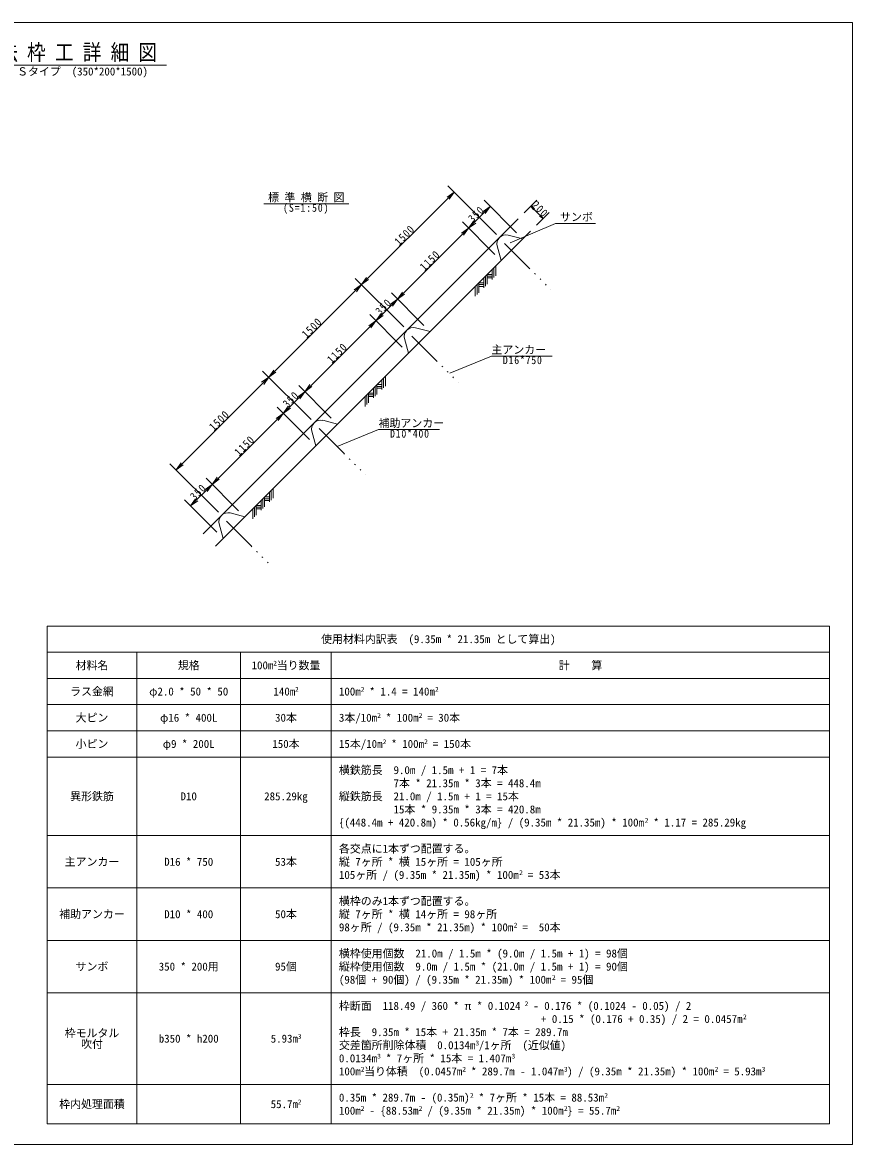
# Model space of a CAD drawing. Units: millimetres on the paper, scale 1:50. Extents: x 20 to 400, y 20 to 277.
# Drawn here: x 210 to 400, y 20 to 277 of the extents above; entities that cross this region are included whole.
import ezdxf
from ezdxf.enums import TextEntityAlignment as Align

# ---------------------------------------------------------------- set-up
doc = ezdxf.new("R2010")
doc.units = ezdxf.units.MM
doc.linetypes.add('DOTTED', pattern=[1.75, 0.25, -1.5])
doc.layers.add('ｻﾝﾎﾞ1500', color=7, linetype='Continuous', lineweight=20)
doc.styles.add('ＭＳ ゴシック', font='')
doc.styles.get('ＭＳ ゴシック').set_extended_font_data('MS Gothic')

# ---------------------------------------------------------------- blocks, each defined once
blk = doc.blocks.new('open_arrow')
at = {"color": 0, "linetype": 'Continuous', "lineweight": -2}
blk.add_lwpolyline([(7.5, 1.25), (0, 0), (7.5, -1.25)], dxfattribs=at)

msp = doc.modelspace()

# ---------------------------------------------------------------- linework, layer by layer
at = {"layer": 'ｻﾝﾎﾞ1500'}
for p, q in [((400, 277), (20, 277)), ((400, 20), (400, 277)), ((242.986, 267.225), (177.014, 267.225)), ((318.501, 228.467), (307.39, 239.578)), ((287.591, 216.951), (308.804, 238.164)), ((284.674, 235.469), (265.234, 235.469)), ((312.119, 229.899), (317.069, 234.849)), ((323.097, 228.82), (315.654, 236.263)), ((324.865, 233.417), (327.767, 236.319)), ((329.182, 232.077), (326.353, 234.905)), ((251.326, 159.877), (323.45, 232.002)), ((318.147, 223.871), (310.705, 231.313)), ((327.693, 230.588), (330.596, 233.491)), ((254.154, 157.049), (326.279, 229.174)), ((295.855, 213.635), (312.119, 229.899)), ((321.634, 226.527), (331.998, 230.975)), ((341.196, 230.975), (331.998, 230.975)), ((320.331, 226.397), (325.987, 220.74)), ((321.159, 228.297), (324.511, 227.406)), ((318.67, 225.808), (319.561, 222.456)), ((318.32, 221.215), (318.32, 218.967)), ((315.584, 218.479), (315.584, 216.23)), ((315.987, 218.882), (315.987, 216.633)), ((316.39, 219.285), (316.39, 217.036)), ((316.39, 219.285), (317.514, 219.285)), ((316.39, 218.882), (317.514, 218.882)), ((316.39, 218.479), (317.514, 218.479)), ((317.514, 220.409), (317.514, 218.161)), ((317.917, 220.812), (317.917, 218.564)), ((266.377, 195.737), (287.591, 216.951)), ((297.288, 207.254), (286.176, 218.365)), ((313.654, 216.548), (313.654, 214.3)), ((314.057, 216.952), (314.057, 214.703)), ((314.46, 217.355), (314.46, 215.106)), ((314.46, 217.355), (315.584, 217.355)), ((314.46, 216.952), (315.584, 216.952)), ((314.46, 216.548), (315.584, 216.548)), ((290.906, 208.686), (295.855, 213.635)), ((301.884, 207.607), (294.441, 215.05)), ((274.642, 192.422), (290.906, 208.686)), ((296.934, 202.657), (289.491, 210.1)), ((299.946, 207.084), (303.298, 206.193)), ((297.457, 204.595), (298.348, 201.243)), ((299.117, 205.184), (304.774, 199.527)), ((317.347, 200.582), (307.833, 196.708)), ((317.347, 200.582), (331.252, 200.582)), ((245.164, 174.524), (266.377, 195.737)), ((276.074, 186.04), (264.963, 197.152)), ((292.674, 195.569), (292.674, 193.32)), ((293.077, 195.972), (293.077, 193.723)), ((280.671, 186.394), (273.228, 193.836)), ((290.34, 193.235), (290.34, 190.987)), ((290.743, 193.638), (290.743, 191.39)), ((291.146, 194.041), (291.146, 191.793)), ((291.146, 194.041), (292.271, 194.041)), ((291.146, 193.638), (292.271, 193.638)), ((291.146, 193.235), (292.271, 193.235)), ((292.271, 195.166), (292.271, 192.917)), ((269.692, 187.472), (274.642, 192.422)), ((288.41, 191.305), (288.41, 189.056)), ((288.813, 191.708), (288.813, 189.459)), ((289.216, 192.111), (289.216, 189.862)), ((289.216, 192.111), (290.34, 192.111)), ((289.216, 191.708), (290.34, 191.708)), ((289.216, 191.305), (290.34, 191.305)), ((275.721, 181.444), (268.278, 188.887)), ((253.429, 171.209), (269.692, 187.472)), ((278.733, 185.871), (282.085, 184.98)), ((276.244, 183.382), (277.135, 180.03)), ((277.904, 183.971), (283.561, 178.314)), ((291.52, 183.742), (282.006, 179.869)), ((291.52, 183.742), (305.425, 183.742)), ((254.861, 164.827), (243.75, 175.938)), ((259.457, 165.181), (252.015, 172.623)), ((248.479, 166.259), (253.429, 171.209)), ((266.963, 169.858), (266.963, 167.61)), ((267.366, 170.261), (267.366, 168.013)), ((254.508, 160.231), (247.065, 167.673)), ((264.63, 167.525), (264.63, 165.276)), ((265.033, 167.928), (265.033, 165.679)), ((265.436, 168.331), (265.436, 166.082)), ((265.436, 168.331), (266.56, 168.331)), ((265.436, 167.928), (266.56, 167.928)), ((265.436, 167.525), (266.56, 167.525)), ((266.56, 169.455), (266.56, 167.207)), ((257.52, 164.657), (260.872, 163.767)), ((262.699, 165.594), (262.699, 163.346)), ((263.102, 165.997), (263.102, 163.749)), ((263.505, 166.4), (263.505, 164.152)), ((263.505, 166.4), (264.63, 166.4)), ((263.505, 165.997), (264.63, 165.997)), ((263.505, 165.594), (264.63, 165.594)), ((255.031, 162.168), (255.922, 158.817)), ((256.691, 162.757), (262.348, 157.1)), ((215.656, 138.761), (215.656, 24.761)), ((215.656, 138.761), (394.756, 138.761)), ((394.756, 138.761), (394.756, 24.761)), ((215.656, 132.761), (394.756, 132.761)), ((236.176, 132.761), (236.176, 24.761)), ((259.936, 132.761), (259.936, 24.761)), ((280.696, 132.761), (280.696, 24.761)), ((215.656, 126.761), (394.756, 126.761)), ((215.656, 120.761), (394.756, 120.761)), ((215.656, 114.761), (394.756, 114.761)), ((215.656, 108.761), (394.756, 108.761)), ((215.656, 90.761), (394.756, 90.761)), ((215.656, 78.761), (394.756, 78.761)), ((215.656, 66.761), (394.756, 66.761)), ((215.656, 54.761), (394.756, 54.761)), ((215.656, 33.761), (394.756, 33.761)), ((215.656, 24.761), (394.756, 24.761)), ((400, 20), (20, 20))]:
    msp.add_line(p, q, dxfattribs=at)
at = {"layer": 'ｻﾝﾎﾞ1500', "linetype": 'DOTTED'}
for p, q in [((325.987, 220.74), (330.937, 215.79)), ((304.774, 199.527), (309.724, 194.577)), ((283.561, 178.314), (288.511, 173.364)), ((262.348, 157.1), (267.298, 152.151))]:
    msp.add_line(p, q, dxfattribs=at)
at = {"layer": 'ｻﾝﾎﾞ1500'}
for centre in [(320.657, 226.311), (299.443, 205.098), (278.23, 183.885), (257.017, 162.671)]:
    msp.add_arc(centre, 2.049, 75.02158, 196.55385, dxfattribs=at)

# ---------------------------------------------------------------- block references
for p, xscale, yscale, rotation in [((308.804, 238.164), 0.263, 0.263, 225), ((317.069, 234.849), 0.263, 0.263, 225), ((326.353, 234.905), 0.132, 0.132, 315), ((312.119, 229.899), 0.263, 0.263, 45), ((329.182, 232.077), 0.132, 0.132, 135), ((312.119, 229.899), 0.263, 0.263, 225), ((287.591, 216.951), 0.263, 0.263, 45), ((287.591, 216.951), 0.263, 0.263, 225), ((295.855, 213.635), 0.263, 0.263, 225), ((295.855, 213.635), 0.263, 0.263, 45), ((290.906, 208.686), 0.263, 0.263, 225), ((290.906, 208.686), 0.263, 0.263, 45), ((266.377, 195.737), 0.263, 0.263, 225), ((266.377, 195.737), 0.263, 0.263, 45), ((274.642, 192.422), 0.263, 0.263, 45), ((274.642, 192.422), 0.263, 0.263, 225), ((269.692, 187.472), 0.263, 0.263, 225), ((269.692, 187.472), 0.263, 0.263, 45), ((245.164, 174.524), 0.263, 0.263, 45), ((253.429, 171.209), 0.263, 0.263, 45), ((253.429, 171.209), 0.263, 0.263, 225), ((248.479, 166.259), 0.263, 0.263, 45)]:
    msp.add_blockref('open_arrow', p, dxfattribs=dict(at, xscale=xscale, yscale=yscale, rotation=rotation))

# ---------------------------------------------------------------- texts
at = {"layer": 'ｻﾝﾎﾞ1500', "style": 'ＭＳ ゴシック', "width": 0.85}
msp.add_text('簡 易 吹 付 法 枠 工 詳 細 図', height=3.666, dxfattribs=at).set_placement((210, 267.225), align=Align.BOTTOM_CENTER)
at = {"layer": 'ｻﾝﾎﾞ1500', "style": 'ＭＳ ゴシック'}
msp.add_text('イージーシェルフ工法\u3000Ｓタイプ\u3000(350*200*1500)', height=1.833, dxfattribs=at).set_placement((210, 266.685), align=Align.TOP_CENTER)
msp.add_text('標 準 横 断 図', height=1.833, dxfattribs=at).set_placement((274.954, 235.469), align=Align.BOTTOM_CENTER)
msp.add_text('サンボ', height=1.833, dxfattribs=at).set_placement((340.557, 230.975), align=Align.BOTTOM_RIGHT)
for s, p in [('主アンカー', (317.347, 200.582)), ('補助アンカー', (291.52, 183.742))]:
    msp.add_text(s, height=1.833, dxfattribs=at).set_placement(p, align=Align.BOTTOM_LEFT)
for s, height, p in [('使用材料内訳表\u3000(9.35m * 21.35m として算出)', 1.833, (305.206, 135.761)), ('材料名', 1.833, (225.916, 129.761)), ('規格', 1.833, (248.056, 129.761)), ('100m', 1.833, (264.941, 129.761)), ('2', 1.1, (267.816, 130.261)), ('当り数量', 1.833, (273.191, 129.761)), ('計\u3000\u3000算', 1.833, (337.726, 129.761)), ('ラス金網', 1.833, (225.916, 123.761)), ('φ2.0 * 50 * 50', 1.833, (248.056, 123.761)), ('140m', 1.833, (269.941, 123.761)), ('2', 1.1, (272.816, 124.261)), ('大ピン', 1.833, (225.916, 117.761)), ('φ16 * 400L', 1.833, (248.056, 117.761)), ('30本', 1.833, (270.316, 117.761)), ('小ピン', 1.833, (225.916, 111.761)), ('φ9 * 200L', 1.833, (248.056, 111.761)), ('150本', 1.833, (270.316, 111.761)), ('異形鉄筋', 1.833, (225.916, 99.761)), ('D10', 1.833, (248.056, 99.761)), ('285.29kg', 1.833, (270.316, 99.761)), ('主アンカー', 1.833, (225.916, 84.761)), ('D16 * 750', 1.833, (248.056, 84.761)), ('53本', 1.833, (270.316, 84.761)), ('補助アンカー', 1.833, (225.916, 72.761)), ('D10 * 400', 1.833, (248.056, 72.761)), ('50本', 1.833, (270.316, 72.761)), ('サンボ', 1.833, (225.916, 60.761)), ('350 * 200用', 1.833, (248.056, 60.761)), ('95個', 1.833, (270.316, 60.761)), ('枠モルタル', 1.833, (225.916, 45.511)), ('吹付', 1.833, (225.916, 43.011)), ('b350 * h200', 1.833, (248.056, 44.261)), ('5.93m', 1.833, (269.941, 44.261)), ('3', 1.1, (273.441, 44.761)), ('枠内処理面積', 1.833, (225.916, 29.261)), ('55.7m', 1.833, (269.941, 29.261)), ('2', 1.1, (273.441, 29.761))]:
    msp.add_text(s, height=height, dxfattribs=at).set_placement(p, align=Align.MIDDLE_CENTER)
for s, height, p in [('100m', 1.833, (282.436, 123.761)), ('2', 1.1, (287.436, 124.261)), (' * 1.4 = 140m', 1.833, (288.186, 123.761)), ('2', 1.1, (304.436, 124.261)), ('3本/10m', 1.833, (282.436, 117.761)), ('2', 1.1, (291.186, 118.261)), (' * 100m', 1.833, (291.936, 117.761)), ('2', 1.1, (300.686, 118.261)), (' = 30本', 1.833, (301.436, 117.761)), ('15本/10m', 1.833, (282.436, 111.761)), ('2', 1.1, (292.436, 112.261)), (' * 100m', 1.833, (293.186, 111.761)), ('2', 1.1, (301.936, 112.261)), (' = 150本', 1.833, (302.686, 111.761)), ('横鉄筋長\u30009.0m / 1.5m + 1 = 7本', 1.833, (282.436, 105.761)), ('\u3000\u3000\u3000\u3000\u30007本 * 21.35m * 3本 = 448.4m', 1.833, (282.436, 102.761)), ('縦鉄筋長\u300021.0m / 1.5m + 1 = 15本', 1.833, (282.436, 99.761)), ('\u3000\u3000\u3000\u3000\u300015本 * 9.35m * 3本 = 420.8m', 1.833, (282.436, 96.761)), ('{(448.4m + 420.8m) * 0.56kg/m} / (9.35m * 21.35m) * 100m', 1.833, (282.436, 93.761)), ('2', 1.1, (352.436, 94.261)), (' * 1.17 = 285.29kg', 1.833, (353.186, 93.761)), ('各交点に1本ずつ配置する。', 1.833, (282.436, 87.761)), ('縦 7ヶ所 * 横 15ヶ所 = 105ヶ所', 1.833, (282.436, 84.761)), ('105ヶ所 / (9.35m * 21.35m) * 100m', 1.833, (282.436, 81.761)), ('2', 1.1, (323.686, 82.261)), (' = 53本', 1.833, (324.436, 81.761)), ('横枠のみ1本ずつ配置する。', 1.833, (282.436, 75.761)), ('縦 7ヶ所 * 横 14ヶ所 = 98ヶ所', 1.833, (282.436, 72.761)), ('98ヶ所 / (9.35m * 21.35m) * 100m', 1.833, (282.436, 69.761)), ('2', 1.1, (322.436, 70.261)), (' =\u300050本', 1.833, (323.186, 69.761)), ('横枠使用個数\u300021.0m / 1.5m * (9.0m / 1.5m + 1) = 98個', 1.833, (282.436, 63.761)), ('縦枠使用個数\u30009.0m / 1.5m * (21.0m / 1.5m + 1) = 90個', 1.833, (282.436, 60.761)), ('(98個 + 90個) / (9.35m * 21.35m) * 100m', 1.833, (282.436, 57.761)), ('2', 1.1, (331.186, 58.261)), (' = 95個', 1.833, (331.936, 57.761)), ('枠断面\u3000118.49 / 360 * π * 0.1024', 1.833, (282.436, 51.761)), ('2', 1.1, (324.936, 52.261)), (' - 0.176 * (0.1024 - 0.05) / 2 ', 1.833, (325.686, 51.761)), ('\u3000\u3000\u3000\u3000  \u3000\u3000\u3000\u3000\u3000\u3000\u3000\u3000\u3000\u3000\u3000\u3000 \u3000+ 0.15 * (0.176 + 0.35) / 2 = 0.0457m', 1.833, (282.436, 48.761)), ('2', 1.1, (374.936, 49.261)), ('枠長\u30009.35m * 15本 + 21.35m * 7本 = 289.7m', 1.833, (282.436, 45.761)), ('交差箇所削除体積\u30000.0134m', 1.833, (282.436, 42.761)), ('3', 1.1, (313.686, 43.261)), ('/1ヶ所\u3000(近似値)', 1.833, (314.436, 42.761)), ('0.0134m', 1.833, (282.436, 39.761)), ('3', 1.1, (291.186, 40.261)), (' * 7ヶ所 * 15本 = 1.407m', 1.833, (291.936, 39.761)), ('3', 1.1, (321.936, 40.261)), ('100m', 1.833, (282.436, 36.761)), ('2', 1.1, (287.436, 37.261)), ('当り体積\u3000(0.0457m', 1.833, (288.186, 36.761)), ('2', 1.1, (310.686, 37.261)), (' * 289.7m - 1.047m', 1.833, (311.436, 36.761)), ('3', 1.1, (333.936, 37.261)), (') / (9.35m * 21.35m) * 100m', 1.833, (334.686, 36.761)), ('2', 1.1, (368.436, 37.261)), (' = 5.93m', 1.833, (369.186, 36.761)), ('3', 1.1, (379.186, 37.261)), ('0.35m * 289.7m - (0.35m)', 1.833, (282.436, 30.761)), ('2', 1.1, (312.436, 31.261)), (' * 7ヶ所 * 15本 = 88.53m', 1.833, (313.186, 30.761)), ('2', 1.1, (343.186, 31.261)), ('100m', 1.833, (282.436, 27.761)), ('2', 1.1, (287.436, 28.261)), (' - {88.53m', 1.833, (288.186, 27.761)), ('2', 1.1, (300.686, 28.261)), (' / (9.35m * 21.35m) * 100m', 1.833, (301.436, 27.761)), ('2', 1.1, (333.936, 28.261)), ('} = 55.7m', 1.833, (334.686, 27.761)), ('2', 1.1, (345.936, 28.261))]:
    msp.add_text(s, height=height, dxfattribs=at).set_placement(p, align=Align.MIDDLE_LEFT)
at = {"layer": 'ｻﾝﾎﾞ1500', "char_height": 1.833, "style": 'ＭＳ ゴシック'}
for s, insert, attachment_point in [('\\T1.18;\\W0.9;(S=1:50)', (274.954, 235.469), 2), ('\\T1.16;\\W0.9;\u3000D16*750', (317.347, 200.582), 1), ('\\T1.16;\\W0.9;\u3000D10*400', (291.52, 183.742), 1)]:
    msp.add_mtext(s, dxfattribs=dict(at, insert=insert, attachment_point=attachment_point))
at = {"layer": 'ｻﾝﾎﾞ1500', "char_height": 1.833, "attachment_point": 8, "style": 'ＭＳ ゴシック'}
for s, insert, rotation in [('\\T1.18;\\W0.9;350', (314.523, 232.444), 45), ('\\T1.18;\\W0.9;200', (327.838, 233.561), 315), ('\\T1.18;\\W0.9;1500', (298.126, 227.628), 45), ('\\T1.18;\\W0.9;1150', (303.916, 221.838), 45), ('\\T1.18;\\W0.9;350', (293.31, 211.231), 45), ('\\T1.18;\\W0.9;1500', (276.913, 206.415), 45), ('\\T1.18;\\W0.9;1150', (282.703, 200.625), 45), ('\\T1.18;\\W0.9;350', (272.097, 190.018), 45), ('\\T1.18;\\W0.9;1500', (255.7, 185.201), 45), ('\\T1.18;\\W0.9;1150', (261.49, 179.411), 45), ('\\T1.18;\\W0.9;350', (250.883, 168.805), 45)]:
    msp.add_mtext(s, dxfattribs=dict(at, insert=insert, rotation=rotation))

doc.saveas('drawing.dxf')
